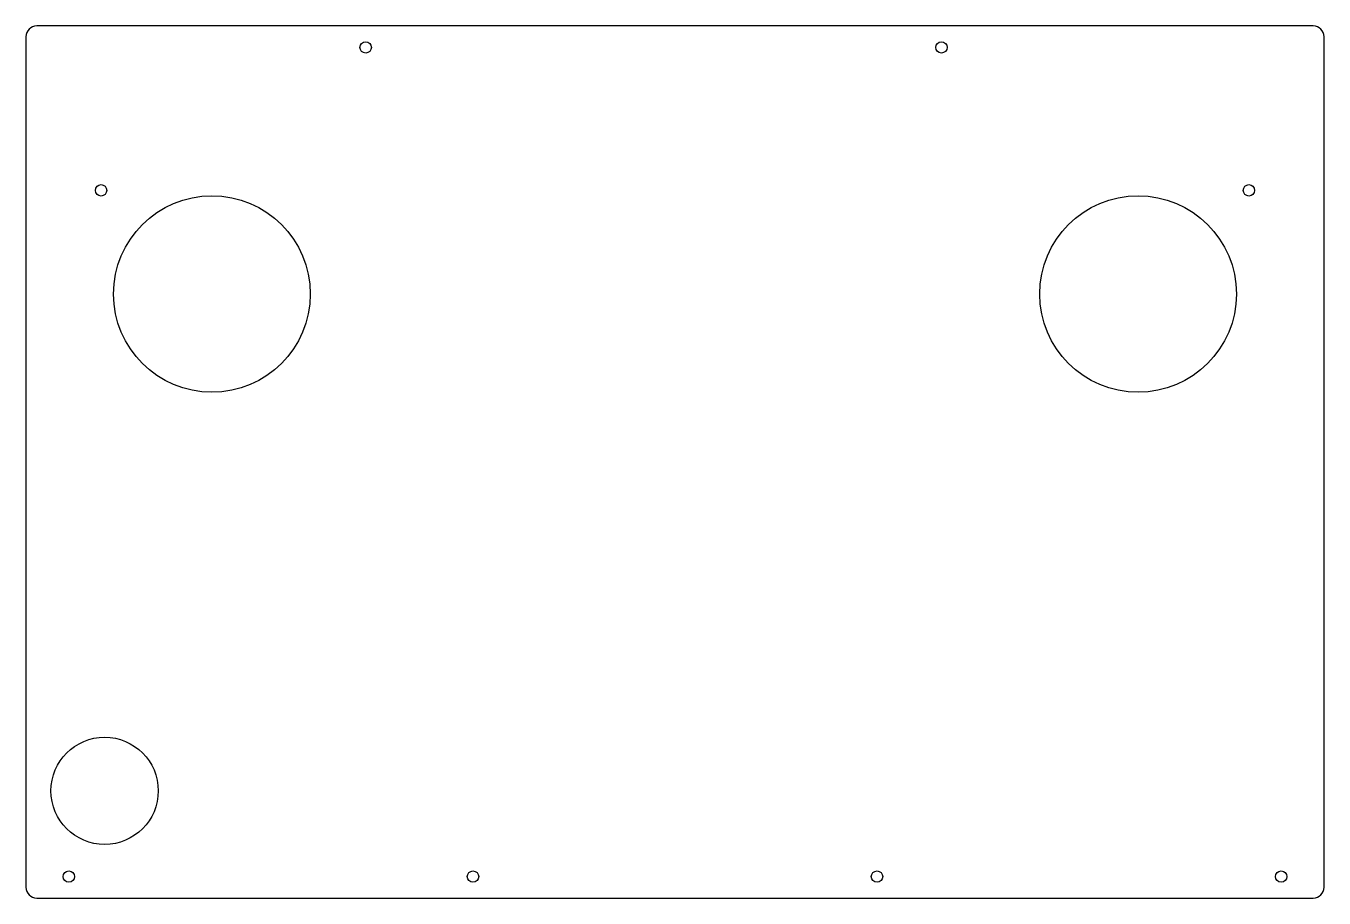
# Model space of a CAD drawing. Header units: millimetres. Extents: x -182 to 182, y -122 to 122.
import ezdxf

# ---------------------------------------------------------------- set-up
doc = ezdxf.new("R2010")
doc.units = ezdxf.units.MM
doc.layers.get('0').update_dxf_attribs({"linetype": 'CONTINUOUS'})

msp = doc.modelspace()

# ---------------------------------------------------------------- linework, layer by layer
for p, q in [((178.5, 122), (-178.5, 122)), ((-181.5, 119), (-181.5, -119)), ((181.5, -119), (181.5, 119)), ((-178.5, -122), (178.5, -122))]:
    msp.add_line(p, q)
for centre, radius in [((-86.5, 116), 1.6), ((74.5, 116), 1.6), ((-160.5, 76), 1.6), ((160.5, 76), 1.6), ((-129.5, 47), 27.5), ((129.5, 47), 27.5), ((-159.5, -92), 15), ((-169.5, -116), 1.6), ((-56.5, -116), 1.6), ((56.5, -116), 1.6), ((169.5, -116), 1.6)]:
    msp.add_circle(centre, radius)
for centre, start, end in [((-178.5, 119), 90, 180), ((178.5, 119), 0, 90), ((-178.5, -119), 180, 270), ((178.5, -119), -90, 0)]:
    msp.add_arc(centre, 3, start, end)

doc.saveas('drawing.dxf')
